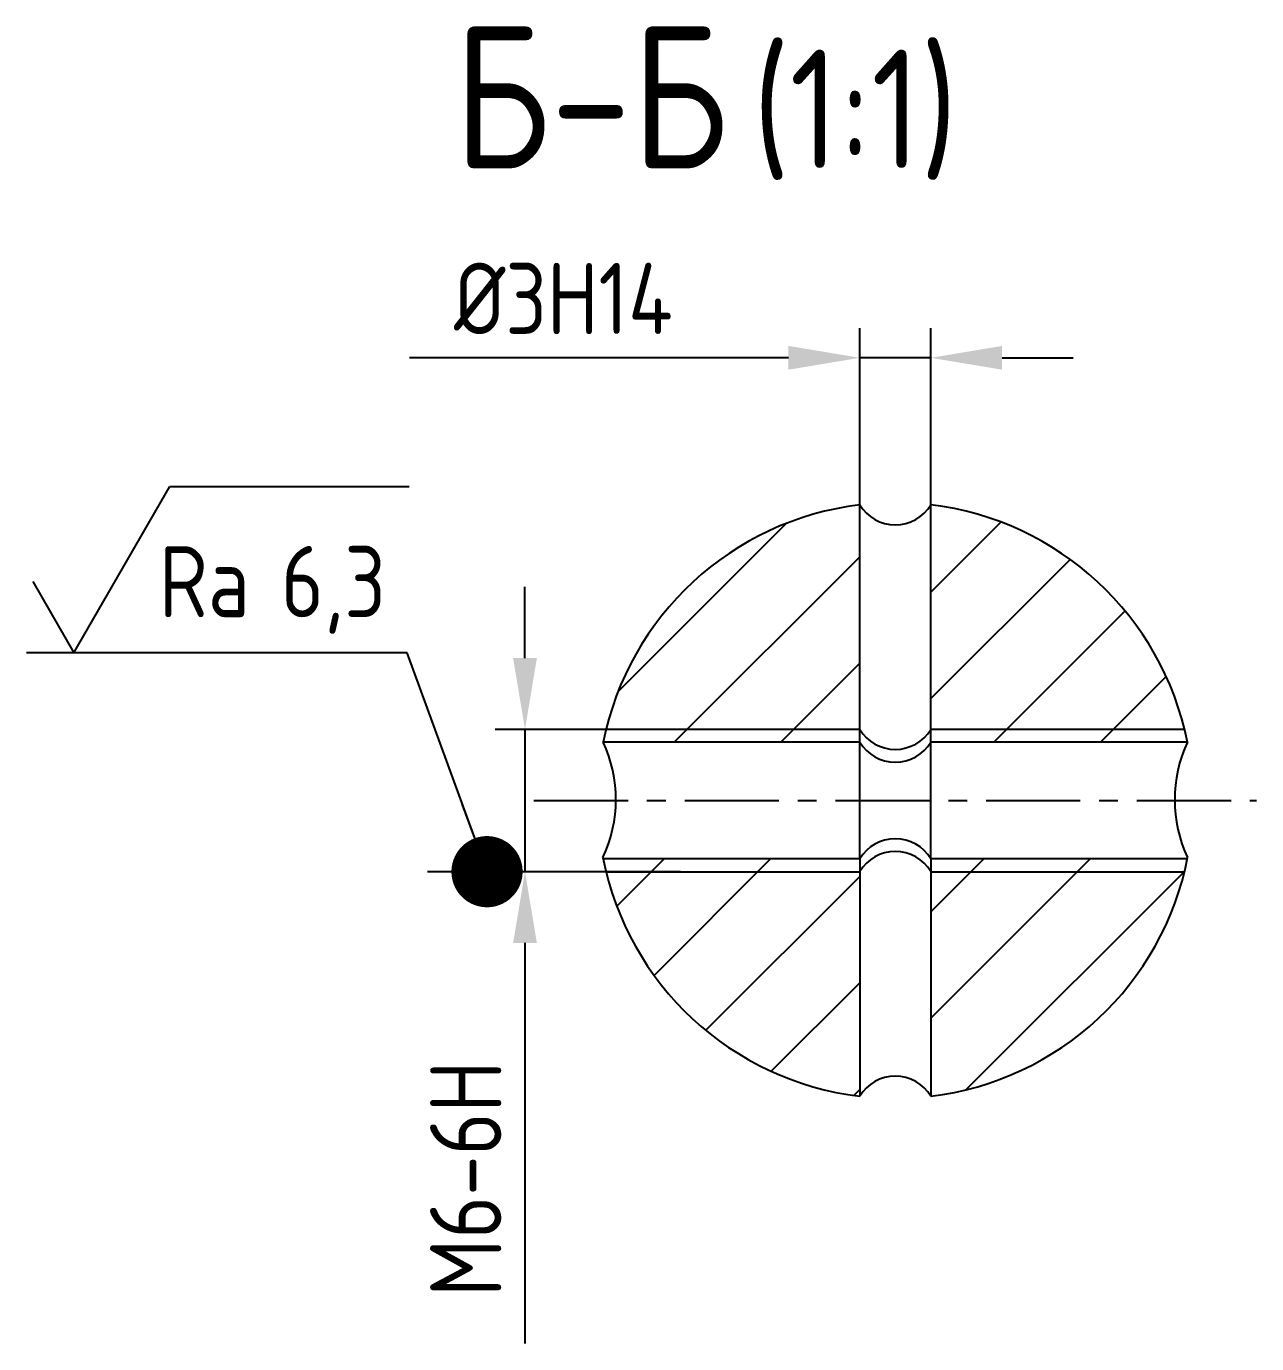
# Model space of a CAD drawing. Header units: millimetres. Extents: x 686 to 2719, y -288 to -27.
# Drawn here: x 2667.3 to 2719.1, y -280 to -224.5 of the extents above; entities that cross this region are included whole.
import ezdxf
from ezdxf.enums import TextEntityAlignment as Align

# ---------------------------------------------------------------- set-up
doc = ezdxf.new("R2010")
doc.units = ezdxf.units.MM
doc.header["$LTSCALE"] = 0.25
doc.linetypes.add('CENTER', pattern=[50.8, 31.75, -6.35, 6.35, -6.35])
for name, color, linetype in [('Bord', 1, 'Continuous'), ('Cent', 5, 'CENTER'), ('Cont', 6, 'Continuous'), ('Dim', 7, 'Continuous'), ('Hatch', 2, 'Continuous'), ('Text', 3, 'Continuous'), ('Textb', 6, 'Continuous')]:
    doc.layers.add(name, color=color, linetype=linetype)
doc.styles.add('Style1', font='romans.shx', dxfattribs={"width": 0.8})
doc.dimstyles.new('Lin', dxfattribs={"dimtxt": 3, "dimasz": 3, "dimexe": 1.25, "dimexo": 0, "dimgap": 1, "dimtad": 1, "dimdec": 3, "dimtxsty": 'Style1', "dimcen": 2.5, "dimclrt": 3, "dimadec": 0, "dimazin": 0, "dimtfac": 1, "dimtdec": 3, "dimtmove": 0, "dimatfit": 3, "dimldrblk": 'DOT', "dimfxl": 1, "dimarcsym": 0})

# ---------------------------------------------------------------- blocks, each defined once
blk = doc.blocks.new('*D75')
at = {"layer": 'Dim', "color": 0, "lineweight": -2, "transparency": 16777216}
for p, q in [((2702.381, -244.672), (2702.381, -237.228)), ((2705.381, -244.672), (2705.381, -237.228)), ((2699.381, -238.478), (2683.41, -238.478)), ((2705.381, -238.478), (2702.381, -238.478)), ((2708.381, -238.478), (2711.381, -238.478))]:
    blk.add_line(p, q, dxfattribs=at)
at = {"layer": 'Dim', "color": 0, "transparency": 16777216}
for points in [[(2699.381, -237.978), (2699.381, -238.978), (2702.381, -238.478)], [(2708.381, -237.978), (2708.381, -238.978), (2705.381, -238.478)]]:
    blk.add_solid(points, dxfattribs=at)
at = {"layer": 'Dim', "color": 3, "transparency": 16777216, "insert": (2689.896, -235.978), "char_height": 3, "attachment_point": 5, "style": 'Style1'}
blk.add_mtext('%%c3H14', dxfattribs=at)
blk = doc.blocks.new('_Dot')
at = {"color": 0, "linetype": 'ByBlock', "lineweight": -2}
blk.add_line((-0.5, 0), (-1, 0), dxfattribs=at)
at = {"color": 0, "linetype": 'ByBlock', "const_width": 0.5}
blk.add_lwpolyline([(-0.25, 0, 1), (0.25, 0, 1)], format="xyb", close=True, dxfattribs=at)
blk = doc.blocks.new('*D76')
at = {"layer": 'Dim', "color": 0, "lineweight": -2, "transparency": 16777216}
for p, q in [((2688.28, -251.134), (2688.28, -248.134)), ((2694.832, -254.134), (2687.03, -254.134)), ((2688.28, -254.134), (2688.28, -260.134)), ((2694.832, -260.134), (2687.03, -260.134)), ((2688.28, -263.134), (2688.28, -280.02))]:
    blk.add_line(p, q, dxfattribs=at)
at = {"layer": 'Dim', "color": 0, "transparency": 16777216}
for points in [[(2687.78, -251.134), (2688.78, -251.134), (2688.28, -254.134)], [(2687.78, -263.134), (2688.78, -263.134), (2688.28, -260.134)]]:
    blk.add_solid(points, dxfattribs=at)
at = {"layer": 'Dim', "color": 3, "transparency": 16777216, "insert": (2685.78, -273.077), "char_height": 3, "attachment_point": 5, "rotation": 90, "style": 'Style1'}
blk.add_mtext('M6-6H', dxfattribs=at)
blk = doc.blocks.new('ZNAK02')
at = {"layer": 'Textb', "style": 'Style1', "width": 0.8}
blk.add_attdef('А-А', text='', height=6, dxfattribs=at).set_placement((13.924, -0.059), align=Align.RIGHT)
blk.add_attdef('SC(1)', (14.939, -0.059), '', height=5, dxfattribs=at)
blk = doc.blocks.new('sherISO_03')
at = {"layer": 'Text'}
blk.add_line((4.041, 7), (14.122, 7), dxfattribs=at)
blk.add_lwpolyline([(-1.732, 3), (0, 0), (4.041, 7)], dxfattribs=at)
at = {"layer": 'Text', "style": 'Style1', "width": 0.8}
blk.add_text('Ra', height=3, dxfattribs=at).set_placement((3.584, 1.5))
blk.add_attdef('6,3', (8.727, 1.5), '', height=3, dxfattribs=at)

msp = doc.modelspace()

# ---------------------------------------------------------------- hatches: boundary and pattern name
at = {"layer": 'Hatch'}
h = msp.add_hatch(dxfattribs=at)
h.set_pattern_fill('ANSI31', color=256, style=0)
h.set_pattern_definition([(45, (1843.4325, 115.507), (-2.245064, 2.245064), [])])
h.paths.add_polyline_path([(2716.06811, -254.13395, 0.31201794), (2705.38142, -244.67177), (2705.38142, -254.13395)])
h.paths.add_polyline_path([(2705.38142, -254.13395), (2705.38142, -254.67495), (2716.18859, -254.67495, 0.01104224), (2716.06811, -254.13395)])
h.paths.add_polyline_path([(2705.38142, -269.59185, 0.31192162), (2716.06706, -260.13395), (2705.38142, -260.13395)])
h.paths.add_polyline_path([(2716.06706, -260.13395, 0.0110431), (2716.18774, -259.59295), (2705.38142, -259.59295), (2705.38142, -260.13395)])
h.paths.add_polyline_path([(2702.38142, -244.67605, 0.3120035), (2691.69534, -254.13395), (2702.38142, -254.13395)])
h.paths.add_polyline_path([(2702.38142, -254.67495), (2702.38142, -254.13395), (2691.69534, -254.13395, 0.0110449), (2691.57474, -254.67495)])
h.paths.add_polyline_path([(2691.69534, -260.13395, 0.3120035), (2702.38142, -269.59185), (2702.38142, -260.13395)])
h.paths.add_polyline_path([(2702.38142, -260.13395), (2702.38142, -259.59295), (2691.57474, -259.59295, 0.0110449), (2691.69534, -260.13395)])

# ---------------------------------------------------------------- linework, layer by layer
at = {"layer": 'Bord'}
for p, q in [((2702.38142, -254.13395), (2691.68511, -254.13395)), ((2716.06811, -254.13395), (2705.38142, -254.13395)), ((2691.68511, -260.13395), (2702.38142, -260.13395)), ((2705.38142, -260.13395), (2716.06706, -260.13395))]:
    msp.add_line(p, q, dxfattribs=at)
for centre, start, end in [((2703.88142, -253.22248), 211.284784, 328.715216), ((2703.88142, -261.04114), 31.284784, 148.715216)]:
    msp.add_arc(centre, 1.75521, start, end, dxfattribs=at)
at = {"layer": 'Cent', "ltscale": 0.5}
msp.add_line((2688.6575, -257.13181), (2719.10535, -257.13181), dxfattribs=at)
at = {"layer": 'Cont'}
for p, q in [((2702.38142, -259.59295), (2702.38142, -244.67177)), ((2705.38142, -259.59295), (2705.38142, -244.67177)), ((2702.38142, -254.67495), (2691.56796, -254.67495)), ((2716.18859, -254.67495), (2705.38142, -254.67495)), ((2702.38142, -259.59295), (2691.56796, -259.59295)), ((2702.38142, -259.59295), (2702.38142, -269.59185)), ((2716.18774, -259.59295), (2705.38142, -259.59295)), ((2705.38142, -259.59295), (2705.38142, -269.59185))]:
    msp.add_line(p, q, dxfattribs=at)
for centre, radius, start, end in [((2703.87902, -257.13395), 12.54759, 96.854758, 168.668433), ((2703.88142, -243.76031), 1.75521, 211.284784, 328.715216), ((2703.88142, -257.13181), 12.55, 11.322758, 83.135488), ((2686.35371, -257.09244), 5.75742, 334.836447, 24.906191), ((2703.88142, -253.76348), 1.75521, 211.284784, 328.715216), ((2721.40914, -257.09244), 5.75742, 155.093809, 205.163553), ((2703.88142, -260.50014), 1.75521, 31.284784, 148.715216), ((2703.87902, -257.13395), 12.54759, 191.060181, 263.145242), ((2703.88142, -257.13181), 12.55, 276.864512, 348.934605), ((2703.88142, -270.50332), 1.75521, 31.284784, 148.715216)]:
    msp.add_arc(centre, radius, start, end, dxfattribs=at)
at = {"layer": 'Dim'}
msp.add_line((2686.67979, -260.13181), (2684.16764, -260.13181), dxfattribs=at)

# ---------------------------------------------------------------- block references
for name, p, values in [('ZNAK02', (2682.93065, -230.43229), {'А-А': 'Б-Б', 'SC(1)': '(1:1)'}), ('sherISO_03', (2669.27171, -250.90766), {'6,3': '6,3'})]:
    msp.add_blockref(name, p, dxfattribs=at).add_auto_attribs(values)

# ---------------------------------------------------------------- dimensions: what is measured, and where the dimension line sits
dim = msp.add_linear_dim(base=(2702.38142, -238.4779), p1=(2705.38142, -244.67177), p2=(2702.38142, -244.67177), text='%%c<>H14', dimstyle='Lin', dxfattribs=at)
dim.commit()
dim.dimension.update_dxf_attribs({"geometry": '*D75', "text_midpoint": (2689.89571, -235.9779)})
dim = msp.add_linear_dim(base=(2688.27979, -260.13395), p1=(2694.83194, -254.13395), p2=(2694.83194, -260.13395), angle=90, text='M<>-6H', dimstyle='Lin', dxfattribs=at)
dim.commit()
dim.dimension.update_dxf_attribs({"geometry": '*D76', "text_midpoint": (2685.77979, -273.07681)})

# ---------------------------------------------------------------- leaders
at = {"layer": 'Dim', "annotation_type": 0, "has_hookline": 1, "hookline_direction": 1}
msp.add_leader([(2686.67979, -260.13181), (2683.31787, -250.90766), (2669.27171, -250.90766)], dimstyle='Lin', dxfattribs=at)

doc.saveas('drawing.dxf')
